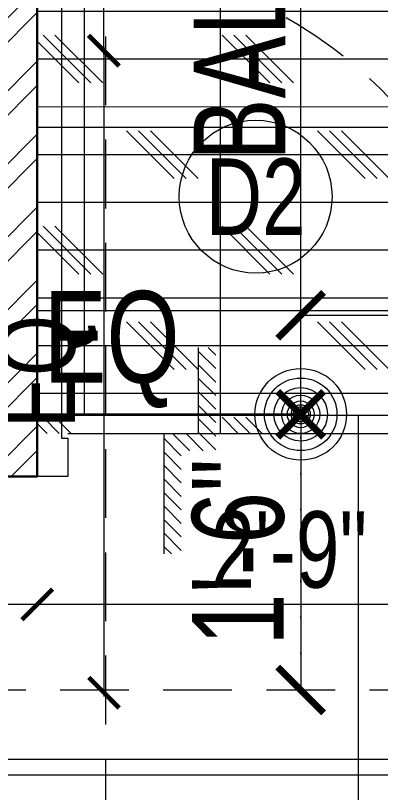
# Model space of a CAD drawing. Header units: inches. Extents: x 3365147 to 3374664, y 1380917 to 1384908.
# Drawn here: x 3371928.3 to 3371952.2, y 1383187.8 to 1383238.6 of the extents above; entities that cross this region are included whole.
import ezdxf
from ezdxf.enums import TextEntityAlignment as Align

# ---------------------------------------------------------------- set-up
doc = ezdxf.new("R2010")
doc.units = ezdxf.units.IN
doc.header["$LTSCALE"] = 18
doc.header["$MEASUREMENT"] = 0
doc.header["$PDSIZE"] = -1
for name, pattern in [('CENTER', [50.79999999999998, 31.75, -6.349999999999998, 6.349999999999998, -6.349999999999998]), ('CONTINOUS', [0]), ('DOT2', [0.125, 0, -0.125]), ('HIDDEN', [0.375, 0.25, -0.125])]:
    doc.linetypes.add(name, pattern=pattern)
for name, color, linetype, lineweight in [('DIM-04_BC', 3, 'Continuous', 9), ('DOOR-00 DROP LINE_BC', 3, 'Continuous', 13), ('DOOR-00 SHUTTER_BC', 40, 'Continuous', 9), ('DOOR-00_BC', 30, 'Continuous', 18), ('DOORS_THIN-BC', 252, 'Continuous', 5), ('ELECTRICAL-CEILING-POINTS DIM_BC', 230, 'Continuous', 9), ('ELECTRICAL-CEILING-POINTS GRID_BC', 41, 'DOT2', 20), ('ELECTRICAL-CEILING-POINTS-00_BC', 230, 'Continuous', 20), ('ELECTRICAL-CEILING-POINTS-02_BC', 231, 'Continuous', 5), ('ELECTRICAL-DIM_BC', 20, 'Continuous', 9), ('ELECTRICAL-ROOF BEAM LINE_BC', 1, 'HIDDEN', 15), ('GRID LINE-00_BC', 9, 'CENTER', 9), ('GRID LINE-TEXT_BC', 2, 'CONTINOUS', 15), ('INTERIOR-FLOORING TILE-00 (VT)_BC', 125, 'Continuous', 5), ('INTERIOR-FLOORING TILE-01 (VT-1)_BC', 160, 'Continuous', 9), ('JOINERY TEXT BORDER_BC', 60, 'Continuous', 9), ('JOINERY TEXT_BC', 220, 'Continuous', 15), ('LEVEL-DROP HATCH_BC', 4, 'Continuous', 9), ('LEVEL-DROP LINE_BC', 2, 'Continuous', 18), ('WALL-00_BC', 7, 'Continuous', 30), ('WALL-9 inch BRICK HATCH_BC', 22, 'Continuous', 0)]:
    doc.layers.add(name, color=color, linetype=linetype, lineweight=lineweight)
doc.styles.add('BC-WALL_DIM', font='swisscl.ttf')
doc.styles.add('DIM_BC', font='swisscl.ttf')
doc.styles.add('WD Room text', font='swisscl.ttf')
doc.dimstyles.new('BC-WALL_DIM-02', dxfattribs={"dimtxt": 4, "dimasz": 2, "dimexe": 4.5, "dimexo": 0, "dimgap": 1, "dimtad": 1, "dimdec": 4, "dimzin": 3, "dimdsep": 46, "dimlunit": 4, "dimtxsty": 'BC-WALL_DIM', "dimblk": 'ARCHTICK', "dimcen": 0.0625, "dimdle": 0.25, "dimse1": 1, "dimse2": 1, "dimclrd": 7, "dimclre": 4, "dimclrt": 256, "dimadec": 0, "dimazin": 0, "dimtfac": 0.5, "dimtdec": 4, "dimtix": 1, "dimtofl": 0, "dimtmove": 2, "dimatfit": 2, "dimfxl": 0, "dimfrac": 1, "dimtolj": 1, "dimtzin": 1, "dimlwd": -1, "dimarcsym": 0})
doc.dimstyles.new('DIM_BC', dxfattribs={"dimtxt": 4, "dimasz": 2, "dimexe": 4.5, "dimexo": 0, "dimgap": 1, "dimtad": 1, "dimdec": 4, "dimzin": 3, "dimdsep": 46, "dimlunit": 4, "dimtxsty": 'DIM_BC', "dimblk": 'ARCHTICK', "dimcen": 0.0625, "dimdle": 0.25, "dimse1": 1, "dimse2": 1, "dimclrd": 7, "dimclre": 4, "dimclrt": 256, "dimadec": 0, "dimazin": 0, "dimtfac": 0.5, "dimtdec": 4, "dimtix": 1, "dimtofl": 0, "dimtmove": 2, "dimatfit": 2, "dimfxl": 0, "dimfrac": 1, "dimtolj": 1, "dimtzin": 1, "dimlwd": -1, "dimarcsym": 0})

# ---------------------------------------------------------------- blocks, each defined once
blk = doc.blocks.new('ARROW_C')
at = {"layer": 'DOORS_THIN-BC'}
h = blk.add_hatch(dxfattribs=at)
h.set_pattern_fill('ANSI31', color=256, scale=1.439999999999995, angle=82.34337836753481, style=0)
h.set_pattern_definition([(127.3433783675347, (-488.6261728187226, 65.37046368602438), (-0.1431026031467135, -0.1091862856435467), [])])
edge = h.paths.add_edge_path()
edge.add_arc((5.804878283427684, -19.94409062200435), 20.77169619034866, 91.08324206293743, 106.2280361201848)
edge.add_arc((-1.466444343494003, -25.91922004105702), 25.9606707646258, 77.92495574760318, 86.7618009874663, ccw=False)
edge.add_line((3.964337424034851, -0.5329435133191823), (5.412189069791565, 0.8238933390265969))
blk.add_lwpolyline([(-9.095e-13, 4.26e-14, -0.0661779865403536), (5.412189069791565, 0.823893339026597), (3.964337424034851, -0.5329435133191823), (4.649810086945194, -2.463927325565364, 0.0635909475538442), (-9.095e-13, 4.26e-14)], format="xyb")
blk.add_arc((-1.46697212334652, -25.92314596823115), 25.96462023794869, 77.92562916814516, 86.76112756691943)
blk = doc.blocks.new('*U208')
for points in [[(2.000894688331753, -6.912160000000001e-10), (0, -6.912160000000001e-10), (0, 3.999999999308784), (1.600715750653761, 3.999999999308784), (3.100715750653761, 3.999999999308784), (3.100715750653765, 33.79856849821317), (1.600715750653766, 33.79856849821317), (1.600715750653761, 3.999999999308784), (1.600715750653761, 2.499999999308784), (2.000894688302649, 2.499999999308784)], [(31.3992842495727, 2.499999999308784), (31.3992842495727, 3.999999999308784), (33.00000000022646, 3.999999999308784), (33.00000000022646, -6.912160000000001e-10), (30.99910531189471, -6.912160000000001e-10), (30.99910531189471, 2.499999999308784)]]:
    blk.add_lwpolyline(points, close=True)
at = {"layer": 'DOOR-00 DROP LINE_BC', "ltscale": 0.01}
blk.add_line((2.000894688331757, 2.799463186296633), (30.99910531189472, 2.799463186296633), dxfattribs=at)
at = {"layer": 'DOOR-00 SHUTTER_BC', "linetype": 'HIDDEN'}
blk.add_arc((1.588089705503217, 4.065780860740041), 29.81126711938986, 359.8735723383919, 85.84165232859309, dxfattribs=at)
at = {"layer": 'DOOR-00 SHUTTER_BC', "lineweight": 13, "ltscale": 0.01, "xscale": 0.8000000000007759, "yscale": 0.8000000000007759, "zscale": 0.8000000000007759, "rotation": 359.0774398910439}
blk.add_blockref('ARROW_C', (3.100715750653765, 33.79856849822045), dxfattribs=at)
blk = doc.blocks.new('*U836')
at = {"layer": 'JOINERY TEXT BORDER_BC'}
blk.add_circle((0, 0), 5, dxfattribs=at)
at = {"style": 'WD Room text'}
blk.add_attdef('JOINERY_TEXT', text='', height=6, dxfattribs=at).set_placement((0, 0), align=Align.MIDDLE_CENTER)
blk = doc.blocks.new('*U466')
at = {"linetype": 'CENTER', "ltscale": 0.1}
blk.add_line((1.110223024625157e-16, 0), (10.51656835569302, 0), dxfattribs=at)
at = {"layer": 'GRID LINE-TEXT_BC', "style": 'DIM_BC'}
blk.add_attdef('AA', text='', height=0.2, dxfattribs=at).set_placement((-0.2141686873997627, 0), align=Align.MIDDLE_CENTER)
blk = doc.blocks.new('EC-CEILING LIGHT POINT_BC')
for radius in [3, 0.5]:
    blk.add_circle((0, 0), radius)
at = {"layer": 'ELECTRICAL-CEILING-POINTS-02_BC'}
for radius in [2.375, 1.75, 1.25, 0.875, 0.625]:
    blk.add_circle((0, 0), radius, dxfattribs=at)
blk = doc.blocks.new('ARCHTICK')
at = {"color": 0, "const_width": 0.15}
blk.add_lwpolyline([(-0.5, -0.5), (0.5, 0.5)], dxfattribs=at)
blk = doc.blocks.new('*D1408')
at = {"layer": 'Defpoints', "color": 0, "transparency": 16777216}
for p in [(3371917.758664684, 1383278.305888609), (3371934.128153559, 1383278.305888609), (3371917.758664684, 1383236.305888584)]:
    blk.add_point(p, dxfattribs=at)
at = {"layer": 'ELECTRICAL-DIM_BC', "color": 7, "transparency": 16777216}
blk.add_line((3371934.128153559, 1383236.055888584), (3371934.128153559, 1383278.555888609), dxfattribs=at)
at = {"layer": 'ELECTRICAL-DIM_BC', "color": 7, "transparency": 16777216, "xscale": 2, "yscale": 2, "zscale": 2}
for p, rotation in [((3371934.128153559, 1383278.305888609), 90), ((3371934.128153559, 1383236.305888584), 270)]:
    blk.add_blockref('ARCHTICK', p, dxfattribs=dict(at, rotation=rotation))
at = {"layer": 'ELECTRICAL-DIM_BC', "transparency": 16777216, "insert": (3371930.42828462, 1383257.305888595), "char_height": 5, "attachment_point": 5, "rotation": 90, "style": 'BC-WALL_DIM'}
blk.add_mtext('\\A1;EQ', dxfattribs=at)
blk = doc.blocks.new('_ArchTick')
at = {"color": 0, "linetype": 'ByBlock', "const_width": 0.15}
blk.add_lwpolyline([(-0.5, -0.5), (0.5, 0.5)], dxfattribs=at)
blk = doc.blocks.new('*D1409')
at = {"layer": 'Defpoints', "color": 0, "transparency": 16777216}
for p in [(3371917.758664684, 1383236.318425486), (3371917.758664684, 1383194.318425461), (3371934.128153563, 1383194.318425461)]:
    blk.add_point(p, dxfattribs=at)
at = {"layer": 'ELECTRICAL-DIM_BC', "color": 7, "transparency": 16777216}
blk.add_line((3371934.128153563, 1383236.568425486), (3371934.128153563, 1383194.068425461), dxfattribs=at)
at = {"layer": 'ELECTRICAL-DIM_BC', "color": 7, "transparency": 16777216, "xscale": 2, "yscale": 2, "zscale": 2}
for p, rotation in [((3371934.128153563, 1383236.318425486), 90), ((3371934.128153563, 1383194.318425461), 270)]:
    blk.add_blockref('ARCHTICK', p, dxfattribs=dict(at, rotation=rotation))
at = {"layer": 'ELECTRICAL-DIM_BC', "transparency": 16777216, "insert": (3371930.428284624, 1383215.318425472), "char_height": 5, "attachment_point": 5, "rotation": 90, "style": 'BC-WALL_DIM'}
blk.add_mtext('\\A1;EQ', dxfattribs=at)
blk = doc.blocks.new('*D1841')
at = {"layer": 'Defpoints', "color": 0, "transparency": 16777216}
for p in [(3371947.008664692, 1383212.526393008), (3371947.008664692, 1383194.49689728), (3371947.008664703, 1383194.49689728)]:
    blk.add_point(p, dxfattribs=at)
at = {"layer": 'ELECTRICAL-CEILING-POINTS DIM_BC', "color": 7, "transparency": 16777216}
blk.add_line((3371947.008664703, 1383212.776393008), (3371947.008664703, 1383194.24689728), dxfattribs=at)
at = {"layer": 'ELECTRICAL-CEILING-POINTS DIM_BC', "color": 7, "transparency": 16777216, "xscale": 3, "yscale": 3, "zscale": 3}
for p, rotation in [((3371947.008664703, 1383212.526393008), 90), ((3371947.008664703, 1383194.49689728), 270)]:
    blk.add_blockref('ARCHTICK', p, dxfattribs=dict(at, rotation=rotation))
at = {"layer": 'ELECTRICAL-CEILING-POINTS DIM_BC', "transparency": 16777216, "insert": (3371942.935925515, 1383203.511645143), "char_height": 6, "attachment_point": 5, "rotation": 90, "style": 'DIM_BC'}
blk.add_mtext('\\A1;1\'-6"', dxfattribs=at)
blk = doc.blocks.new('*D1842')
at = {"layer": 'Defpoints', "color": 0, "transparency": 16777216}
for p in [(3371947.008664692, 1383257.276392881), (3371947.008664725, 1383257.276392881), (3371947.008664699, 1383212.526393005)]:
    blk.add_point(p, dxfattribs=at)
at = {"layer": 'ELECTRICAL-CEILING-POINTS DIM_BC', "color": 7, "transparency": 16777216}
blk.add_line((3371947.008664725, 1383212.276393005), (3371947.008664725, 1383257.526392881), dxfattribs=at)
at = {"layer": 'ELECTRICAL-CEILING-POINTS DIM_BC', "color": 7, "transparency": 16777216, "xscale": 3, "yscale": 3, "zscale": 3}
for p, rotation in [((3371947.008664725, 1383257.276392881), 90), ((3371947.008664725, 1383212.526393005), 270)]:
    blk.add_blockref('ARCHTICK', p, dxfattribs=dict(at, rotation=rotation))
at = {"layer": 'ELECTRICAL-CEILING-POINTS DIM_BC', "transparency": 16777216, "insert": (3371943.008664725, 1383234.901392942), "char_height": 6, "attachment_point": 5, "rotation": 90, "style": 'DIM_BC'}
blk.add_mtext('\\A1;BAL', dxfattribs=at)
blk = doc.blocks.new('*D1844')
at = {"layer": 'Defpoints', "color": 0, "transparency": 16777216}
for p in [(3371922.258668616, 1383212.526393005), (3371922.258668616, 1383212.526393005), (3371947.008664716, 1383212.526393005)]:
    blk.add_point(p, dxfattribs=at)
at = {"layer": 'ELECTRICAL-CEILING-POINTS DIM_BC', "color": 7, "transparency": 16777216}
blk.add_line((3371947.258664716, 1383212.526393005), (3371922.008668616, 1383212.526393005), dxfattribs=at)
at = {"layer": 'ELECTRICAL-CEILING-POINTS DIM_BC', "color": 7, "transparency": 16777216, "xscale": 3, "yscale": 3, "zscale": 3, "rotation": 180}
blk.add_blockref('ARCHTICK', (3371922.258668616, 1383212.526393005), dxfattribs=at)
at = {"layer": 'ELECTRICAL-CEILING-POINTS DIM_BC', "color": 7, "transparency": 16777216, "xscale": 3, "yscale": 3, "zscale": 3}
blk.add_blockref('ARCHTICK', (3371947.008664716, 1383212.526393005), dxfattribs=at)
at = {"layer": 'ELECTRICAL-CEILING-POINTS DIM_BC', "transparency": 16777216, "insert": (3371934.633666666, 1383216.766235731), "char_height": 6, "attachment_point": 5, "style": 'DIM_BC'}
blk.add_mtext('\\A1;EQ', dxfattribs=at)
blk = doc.blocks.new('*D1845')
at = {"layer": 'Defpoints', "color": 0, "transparency": 16777216}
for p in [(3371983.758661516, 1383219.008362819), (3371983.758661516, 1383219.008362821), (3371947.008664716, 1383212.526393005)]:
    blk.add_point(p, dxfattribs=at)
at = {"layer": 'ELECTRICAL-CEILING-POINTS DIM_BC', "color": 7, "transparency": 16777216}
blk.add_line((3371946.758664716, 1383219.008362821), (3371984.008661516, 1383219.008362821), dxfattribs=at)
at = {"layer": 'ELECTRICAL-CEILING-POINTS DIM_BC', "color": 7, "transparency": 16777216, "xscale": 3, "yscale": 3, "zscale": 3, "rotation": 180}
blk.add_blockref('ARCHTICK', (3371947.008664716, 1383219.008362821), dxfattribs=at)
at = {"layer": 'ELECTRICAL-CEILING-POINTS DIM_BC', "color": 7, "transparency": 16777216, "xscale": 3, "yscale": 3, "zscale": 3}
blk.add_blockref('ARCHTICK', (3371983.758661516, 1383219.008362821), dxfattribs=at)
at = {"layer": 'ELECTRICAL-CEILING-POINTS DIM_BC', "transparency": 16777216, "insert": (3371965.383663116, 1383223.248205547), "char_height": 6, "attachment_point": 5, "style": 'DIM_BC'}
blk.add_mtext('\\A1;EQ', dxfattribs=at)
blk = doc.blocks.new('*D2118')
at = {"layer": 'Defpoints', "color": 0, "transparency": 16777216}
for p in [(3371929.758664683, 1383208.468559113), (3371962.758664683, 1383208.468559113), (3371929.758664683, 1383200.093394964)]:
    blk.add_point(p, dxfattribs=at)
at = {"layer": 'DIM-04_BC', "color": 7, "linetype": 'Continuous', "transparency": 16777216}
blk.add_line((3371963.008664683, 1383200.093394964), (3371929.508664683, 1383200.093394964), dxfattribs=at)
at = {"layer": 'DIM-04_BC', "color": 7, "transparency": 16777216, "xscale": 2, "yscale": 2, "zscale": 2, "rotation": 180}
blk.add_blockref('ARCHTICK', (3371929.758664683, 1383200.093394964), dxfattribs=at)
at = {"layer": 'DIM-04_BC', "color": 7, "transparency": 16777216, "xscale": 2, "yscale": 2, "zscale": 2}
blk.add_blockref('ARCHTICK', (3371962.758664683, 1383200.093394964), dxfattribs=at)
at = {"layer": 'DIM-04_BC', "transparency": 16777216, "insert": (3371946.258664683, 1383203.650734414), "char_height": 5, "attachment_point": 5, "style": 'DIM_BC'}
blk.add_mtext('\\A1;2\'-9"', dxfattribs=at)
blk = doc.blocks.new('*D2119')
at = {"layer": 'Defpoints', "color": 0, "transparency": 16777216}
for p in [(3371849.321485569, 1383208.603096382), (3371929.758664683, 1383208.468559113), (3371849.321485569, 1383200.093394964)]:
    blk.add_point(p, dxfattribs=at)
at = {"layer": 'DIM-04_BC', "color": 7, "linetype": 'Continuous', "transparency": 16777216}
blk.add_line((3371930.008664683, 1383200.093394964), (3371849.071485569, 1383200.093394964), dxfattribs=at)
at = {"layer": 'DIM-04_BC', "color": 7, "transparency": 16777216, "xscale": 2, "yscale": 2, "zscale": 2, "rotation": 180}
blk.add_blockref('ARCHTICK', (3371849.321485569, 1383200.093394964), dxfattribs=at)
at = {"layer": 'DIM-04_BC', "color": 7, "transparency": 16777216, "xscale": 2, "yscale": 2, "zscale": 2}
blk.add_blockref('ARCHTICK', (3371929.758664683, 1383200.093394964), dxfattribs=at)
at = {"layer": 'DIM-04_BC', "transparency": 16777216, "insert": (3371889.540075126, 1383203.654010954), "char_height": 5, "attachment_point": 5, "style": 'DIM_BC'}
blk.add_mtext('\\A1;6\'-8{\\H0.5x;\\S1#2;}"', dxfattribs=at)

msp = doc.modelspace()

# ---------------------------------------------------------------- hatches: boundary and pattern name
at = {"layer": 'INTERIOR-FLOORING TILE-01 (VT-1)_BC'}
h = msp.add_hatch(dxfattribs=at)
h.set_pattern_fill('_USER', color=256, scale=12, double=1, pattern_type=0)
h.set_pattern_definition([(0, (3371929.758662101, 1383291.305888609), (0, 12), []), (90, (3371929.758662101, 1383291.305888609), (-12, 7.347880794884119e-16), [])])
h.paths.add_polyline_path([(3371931.758220544, 1383211.269148929), (3371959.7586621, 1383211.269148929), (3371959.7586621, 1383212.969473194), (3371983.758659662, 1383212.969473193), (3371983.758662099, 1383239.081611623), (3371979.258662099, 1383239.081611665), (3371979.258662099, 1383265.193750137), (3371983.758662099, 1383265.193750137), (3371983.7586621, 1383291.305888609), (3371929.7586621, 1383291.305888609), (3371929.758662099, 1383211.269148929)])
h = msp.add_hatch(dxfattribs=at)
h.set_pattern_fill('CORK', color=256, scale=25)
h.set_pattern_definition([(0, (23455.915494, 11160.771102), (0, 3.125), []), (135, (23457.477994, 11159.208602), (-6.249999989512303, -6.249999989512302), [4.4194174, -4.4194174]), (135, (23458.259244, 11159.208602), (-6.249999989512303, -6.249999989512302), [4.4194174, -4.4194174]), (135, (23459.040494, 11159.208602), (-6.249999989512303, -6.249999989512302), [4.4194174, -4.4194174])])
h.paths.add_polyline_path([(3371931.758220544, 1383211.269148929), (3371959.7586621, 1383211.269148929), (3371959.7586621, 1383212.969473194), (3371983.758659662, 1383212.969473193), (3371983.758662099, 1383239.081611623), (3371979.258662099, 1383239.081611665), (3371979.258662099, 1383265.193750137), (3371983.758662099, 1383265.193750137), (3371983.7586621, 1383291.305888609), (3371929.7586621, 1383291.305888609), (3371929.758662099, 1383211.269148929)])
h.paths.add_polyline_path([(3371945.74683221, 1383242.644994402), (3371968.834643481, 1383242.644994402), (3371968.834643481, 1383255.297681164), (3371945.74683221, 1383255.297681164)], flags=24)
at = {"layer": 'LEVEL-DROP HATCH_BC', "transparency": 33554687}
h = msp.add_hatch(dxfattribs=at)
h.set_pattern_fill('ANSI31', color=256, scale=5, angle=89.99999999999999)
h.set_pattern_definition([(135, (3615715.143789716, 1481005.32672983), (-0.4419417382415923, -0.4419417382415921), [])])
h.paths.add_polyline_path([(3371941.442847568, 1383210.1430223), (3371939.192847568, 1383210.1430223), (3371939.192847568, 1383203.3930223), (3371938.067847568, 1383203.3930223), (3371938.067847568, 1383211.2680223), (3371940.317847568, 1383211.2680223), (3371940.317847568, 1383216.8930223), (3371941.442847568, 1383216.8930223)])
at = {"layer": 'WALL-9 inch BRICK HATCH_BC', "transparency": 33554687}
h = msp.add_hatch(dxfattribs=at)
h.set_pattern_fill('ANSI32', color=256, scale=9)
h.set_pattern_definition([(45, (12, 0), (-2.386485386504598, 2.386485386504598), []), (45, (13.590990255, 0), (-2.386485386504598, 2.386485386504598), [])])
h.paths.add_polyline_path([(3371992.7586621, 1383261.036120075), (3371992.7586621, 1383313.998795183), (3371983.788280434, 1383313.998015257), (3371983.788280434, 1383295.80588861), (3371929.758664683, 1383295.805888611), (3371929.759012379, 1383378.86968204), (3371885.324917941, 1383378.86968204), (3371885.324917941, 1383374.36968204), (3371925.258664683, 1383374.36968204), (3371925.25953372, 1383212.968559113), (3371849.320146757, 1383212.968559113), (3371849.320146757, 1383208.468559113), (3371929.758664683, 1383208.468559113), (3371929.758664683, 1383291.305888609), (3371983.758659516, 1383291.305888609), (3371983.758659516, 1383261.036120075)])

# ---------------------------------------------------------------- linework, layer by layer
at = {"layer": 'ELECTRICAL-CEILING-POINTS GRID_BC'}
msp.add_line((3371947.00866469, 1383194.49689728), (3371947.00866469, 1383278.305888608), dxfattribs=at)
at = {"layer": 'ELECTRICAL-ROOF BEAM LINE_BC'}
for p, q in [((3371934.258668616, 1383185.496897279), (3371934.258668616, 1383380.397105625)), ((3371701.758668616, 1383194.49689728), (3371992.758668616, 1383194.49689728))]:
    msp.add_line(p, q, dxfattribs=at)
at = {"layer": 'INTERIOR-FLOORING TILE-00 (VT)_BC'}
for p, q in [((3371950.758662105, 1383212.468559113), (3371950.758662105, 1383034.281273227)), ((3371710.758664681, 1383188.946517264), (3371983.758664679, 1383188.946517264))]:
    msp.add_line(p, q, dxfattribs=at)
msp.add_lwpolyline([(3371983.758658552, 1383519.844460925), (3371983.758661324, 1383378.868058472), (3371959.759171216, 1383378.939601383), (3371959.75229214, 1383376.631974813), (3371929.759012379, 1383376.631974813), (3371929.759012379, 1383378.886318322), (3371885.324917941, 1383378.86968204), (3371885.324917941, 1383374.36968204), (3371925.258664683, 1383374.36968204), (3371925.258664683, 1383329.869632652), (3371881.691331388, 1383329.869632652), (3371881.691350325, 1383256.305851418), (3371836.254019313, 1383256.305839721), (3371836.256201356, 1383217.467852375), (3371834.320146757, 1383217.467852375), (3371834.320145207, 1383208.467852709), (3371929.758664683, 1383208.467852708), (3371929.758664683, 1383212.468559113), (3371962.758664683, 1383212.468559113), (3371962.758664683, 1383208.468559113), (3371983.758664679, 1383208.468559113), (3371983.75866468, 1383034.281273227)], dxfattribs=at)
at = {"layer": 'LEVEL-DROP LINE_BC', "transparency": 33554687}
msp.add_lwpolyline([(3371938.067847568, 1383203.3930223), (3371938.067847568, 1383211.2680223), (3371940.317847568, 1383211.2680223), (3371940.317847568, 1383216.8930223)], dxfattribs=at)
at = {"layer": 'WALL-00_BC'}
for p, q in [((3371929.758664683, 1383291.305888609), (3371929.758664683, 1383208.468559113)), ((3371929.758664683, 1383208.468559113), (3371849.321485569, 1383208.468559113))]:
    msp.add_line(p, q, dxfattribs=at)

# ---------------------------------------------------------------- block references
at = {"layer": 'DOOR-00_BC'}
msp.add_blockref('*U208', (3371929.758664683, 1383208.468559114), dxfattribs=at)
at = {"layer": 'ELECTRICAL-CEILING-POINTS-00_BC', "transparency": 33554687, "rotation": 90.00000000000001}
msp.add_blockref('EC-CEILING LIGHT POINT_BC', (3371947.00866469, 1383212.526393007), dxfattribs=at)
at = {"layer": 'GRID LINE-00_BC', "xscale": 39.37007874015748, "yscale": 39.37007874015748, "zscale": 39.37007874015748}
msp.add_blockref('*U466', (3371606.949991824, 1383189.967922667), dxfattribs=at)
at = {"layer": 'JOINERY TEXT_BC'}
ref = msp.add_blockref('*U836', (3371944.05828087, 1383226.764231208), dxfattribs=at)
ref.add_attrib('JOINERY_TEXT', 'D2', dxfattribs={"layer": '0', "height": 5, "style": 'WD Room text'}).set_placement((3371944.05828087, 1383226.764231208), align=Align.MIDDLE_CENTER)

# ---------------------------------------------------------------- dimensions: what is measured, and where the dimension line sits
at = {"layer": 'DIM-04_BC'}
for base, p1, p2, picture, middle in [((3371849.321485569, 1383200.093394964), (3371929.758664683, 1383208.468559113), (3371849.321485569, 1383208.603096382), '*D2119', (3371889.540075126, 1383203.654010954)), ((3371929.758664683, 1383200.093394964), (3371962.758664683, 1383208.468559113), (3371929.758664683, 1383208.468559113), '*D2118', (3371946.258664683, 1383203.650734414))]:
    dim = msp.add_linear_dim(base=base, p1=p1, p2=p2, dimstyle='DIM_BC', override={"dimtxt": 5, "dimdec": 1, "dimpost": '\\X', "dimfxl": 0.1, "dimfxlon": 1, "dimarcsym": 1}, dxfattribs=at)
    dim.commit()
    dim.dimension.update_dxf_attribs({"geometry": picture, "text_midpoint": middle})
at = {"layer": 'ELECTRICAL-CEILING-POINTS DIM_BC', "transparency": 33554687}
dim = msp.add_linear_dim(base=(3371947.008664725, 1383257.276392881), p1=(3371947.008664697, 1383212.526393004), p2=(3371947.00866469, 1383257.27639288), angle=90, text='BAL', dimstyle='DIM_BC', override={"dimtxt": 6, "dimasz": 3, "dimpost": '\\X', "dimfxl": 3, "dimfxlon": 1, "dimarcsym": 1}, dxfattribs=at)
dim.commit()
dim.dimension.update_dxf_attribs({"geometry": '*D1842', "text_midpoint": (3371943.008664725, 1383234.901392942)})
for base, p2, picture, middle in [((3371983.758661516, 1383219.008362821), (3371983.758661516, 1383219.008362819), '*D1845', (3371965.383663116, 1383223.248205547)), ((3371922.258668616, 1383212.526393005), (3371922.258668616, 1383212.526393005), '*D1844', (3371934.633666666, 1383216.766235731))]:
    dim = msp.add_linear_dim(base=base, p1=(3371947.008664716, 1383212.526393005), p2=p2, text='EQ', dimstyle='DIM_BC', override={"dimtxt": 6, "dimasz": 3, "dimpost": '\\X', "dimfxl": 3, "dimfxlon": 1, "dimarcsym": 1}, dxfattribs=at)
    dim.commit()
    dim.dimension.update_dxf_attribs({"geometry": picture, "text_midpoint": middle})
dim = msp.add_linear_dim(base=(3371947.008664703, 1383194.49689728), p1=(3371947.00866469, 1383212.526393007), p2=(3371947.00866469, 1383194.49689728), angle=90, dimstyle='DIM_BC', override={"dimtxt": 6, "dimasz": 3, "dimpost": '\\X', "dimfxl": 3, "dimfxlon": 1, "dimarcsym": 1}, dxfattribs=at)
dim.commit()
dim.dimension.update_dxf_attribs({"geometry": '*D1841', "text_midpoint": (3371942.935925515, 1383203.511645143)})
at = {"layer": 'ELECTRICAL-DIM_BC', "transparency": 33554687}
for base, p1, p2, angle, picture, middle in [((3371934.128153559, 1383278.305888609), (3371917.758664683, 1383236.305888583), (3371917.758664683, 1383278.305888608), 90, '*D1408', (3371930.42828462, 1383257.305888595)), ((3371934.128153563, 1383194.318425461), (3371917.758664683, 1383236.318425486), (3371917.758664683, 1383194.31842546), 270, '*D1409', (3371930.428284624, 1383215.318425472))]:
    dim = msp.add_linear_dim(base=base, p1=p1, p2=p2, angle=angle, text='EQ', dimstyle='BC-WALL_DIM-02', override={"dimtxt": 5, "dimpost": '\\X'}, dxfattribs=at)
    dim.commit()
    dim.dimension.update_dxf_attribs({"geometry": picture, "text_midpoint": middle})

doc.saveas('drawing.dxf')
